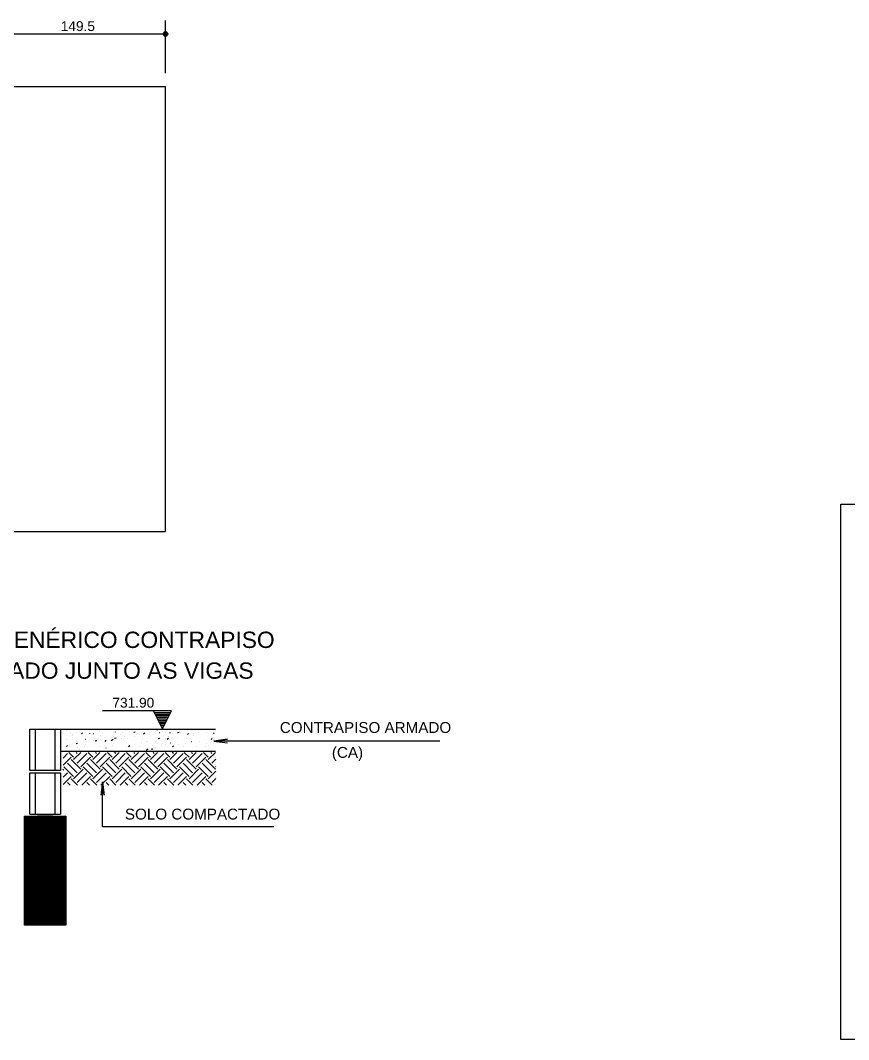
# Model space of a CAD drawing. Extents: x 3 to 128, y 2 to 83.
# Drawn here: x 75.98 to 91.2, y 39.42 to 58.15 of the extents above; entities that cross this region are included whole.
import ezdxf

# ---------------------------------------------------------------- set-up
doc = ezdxf.new("R2010")
doc.units = 0
doc.header["$MEASUREMENT"] = 0
doc.linetypes.add('ESTILO_TQS_0002', pattern=[0.4, 0.1, -0.3])
for name, color, linetype in [('1', 3, 'CONTINUOUS'), ('23', 100, 'CONTINUOUS'), ('24', 7, 'CONTINUOUS'), ('29', 9, 'CONTINUOUS'), ('3', 7, 'CONTINUOUS'), ('35', 255, 'CONTINUOUS'), ('8', 178, 'CONTINUOUS')]:
    doc.layers.add(name, color=color, linetype=linetype)
doc.styles.add('TQS_ARIAL', font='arial.ttf')

msp = doc.modelspace()

# ---------------------------------------------------------------- linework, layer by layer
at = {"layer": '1', "color": 3, "linetype": 'Continuous'}
for p, q in [((76.766962, 44.592212), (76.847743, 44.672992)), ((76.766962, 44.459629), (76.914034, 44.606701)), ((76.958228, 44.606701), (76.871874, 44.693055)), ((76.958228, 44.562507), (77.088776, 44.693055)), ((77.024519, 44.672992), (77.004457, 44.693055)), ((77.024519, 44.496215), (77.201296, 44.672992)), ((77.090811, 44.429924), (77.267587, 44.606701)), ((77.311781, 44.606701), (77.225428, 44.693055)), ((77.311781, 44.562507), (77.442329, 44.693055)), ((77.378073, 44.672992), (77.35801, 44.693055)), ((77.378073, 44.496215), (77.554849, 44.672992)), ((77.444364, 44.429924), (77.621141, 44.606701)), ((77.665335, 44.606701), (77.578981, 44.693055)), ((77.665335, 44.562507), (77.795883, 44.693055)), ((77.731626, 44.672992), (77.711564, 44.693055)), ((77.731626, 44.496215), (77.908403, 44.672992)), ((77.797917, 44.429924), (77.974694, 44.606701)), ((78.018888, 44.606701), (77.932534, 44.693055)), ((78.018888, 44.562507), (78.149436, 44.693055)), ((78.085179, 44.672992), (78.065117, 44.693055)), ((78.085179, 44.496215), (78.261956, 44.672992)), ((78.151471, 44.429924), (78.328247, 44.606701)), ((78.372442, 44.606701), (78.286088, 44.693055)), ((78.372442, 44.562507), (78.502989, 44.693055)), ((78.438733, 44.672992), (78.41867, 44.693055)), ((78.438733, 44.496215), (78.61551, 44.672992)), ((78.505024, 44.429924), (78.681801, 44.606701)), ((78.725995, 44.606701), (78.639641, 44.693055)), ((78.725995, 44.562507), (78.856543, 44.693055)), ((78.792286, 44.672992), (78.772224, 44.693055)), ((78.792286, 44.496215), (78.969063, 44.672992)), ((78.858577, 44.429924), (79.035354, 44.606701)), ((79.079548, 44.606701), (78.993195, 44.693055)), ((79.079548, 44.562507), (79.210096, 44.693055)), ((79.14584, 44.672992), (79.125777, 44.693055)), ((79.14584, 44.496215), (79.322616, 44.672992)), ((79.212131, 44.429924), (79.388908, 44.606701)), ((79.433102, 44.606701), (79.346748, 44.693055)), ((79.433102, 44.562507), (79.56365, 44.693055)), ((79.499393, 44.672992), (79.479331, 44.693055)), ((79.572926, 44.599459), (79.572926, 44.599459)), ((76.958228, 44.253148), (76.781451, 44.429924)), ((77.024519, 44.319439), (76.847743, 44.496215)), ((77.090811, 44.38573), (76.914034, 44.562507)), ((77.311781, 44.253148), (77.135005, 44.429924)), ((77.378073, 44.319439), (77.201296, 44.496215)), ((77.444364, 44.38573), (77.267587, 44.562507)), ((77.665335, 44.253148), (77.488558, 44.429924)), ((77.731626, 44.319439), (77.554849, 44.496215)), ((77.797917, 44.38573), (77.621141, 44.562507)), ((78.018888, 44.253148), (77.842111, 44.429924)), ((78.085179, 44.319439), (77.908403, 44.496215)), ((78.151471, 44.38573), (77.974694, 44.562507)), ((78.372442, 44.253148), (78.195665, 44.429924)), ((78.438733, 44.319439), (78.261956, 44.496215)), ((78.505024, 44.38573), (78.328247, 44.562507)), ((78.725995, 44.253148), (78.549218, 44.429924)), ((78.792286, 44.319439), (78.61551, 44.496215)), ((78.858577, 44.38573), (78.681801, 44.562507)), ((79.079548, 44.253148), (78.902772, 44.429924)), ((79.14584, 44.319439), (78.969063, 44.496215)), ((79.212131, 44.38573), (79.035354, 44.562507)), ((79.433102, 44.253148), (79.256325, 44.429924)), ((79.499393, 44.319439), (79.322616, 44.496215)), ((79.565684, 44.38573), (79.388908, 44.562507)), ((79.499393, 44.496215), (79.572926, 44.569748)), ((79.565684, 44.429924), (79.572926, 44.437166)), ((79.572926, 44.466877), (79.572926, 44.466877)), ((76.766962, 44.371241), (76.781451, 44.38573)), ((76.766962, 44.238658), (76.847743, 44.319439)), ((76.766962, 44.106076), (76.914034, 44.253148)), ((76.958228, 44.208953), (77.135005, 44.38573)), ((77.024519, 44.142662), (77.201296, 44.319439)), ((77.107494, 44.093055), (77.267587, 44.253148)), ((77.311781, 44.208953), (77.488558, 44.38573)), ((77.378073, 44.142662), (77.554849, 44.319439)), ((77.461048, 44.093055), (77.621141, 44.253148)), ((77.665335, 44.208953), (77.842111, 44.38573)), ((77.731626, 44.142662), (77.908403, 44.319439)), ((77.814601, 44.093055), (77.974694, 44.253148)), ((78.018888, 44.208953), (78.195665, 44.38573)), ((78.085179, 44.142662), (78.261956, 44.319439)), ((78.168154, 44.093055), (78.328247, 44.253148)), ((78.372442, 44.208953), (78.549218, 44.38573)), ((78.438733, 44.142662), (78.61551, 44.319439)), ((78.521708, 44.093055), (78.681801, 44.253148)), ((78.725995, 44.208953), (78.902772, 44.38573)), ((78.792286, 44.142662), (78.969063, 44.319439)), ((78.875261, 44.093055), (79.035354, 44.253148)), ((79.079548, 44.208953), (79.256325, 44.38573)), ((79.14584, 44.142662), (79.322616, 44.319439)), ((79.228815, 44.093055), (79.388908, 44.253148)), ((79.433102, 44.208953), (79.572926, 44.348777)), ((79.572926, 44.378488), (79.572926, 44.378488)), ((79.572926, 44.245906), (79.572926, 44.245906)), ((76.842329, 44.093055), (76.842329, 44.093055)), ((76.89735, 44.093055), (76.847743, 44.142662)), ((77.029933, 44.093055), (76.914034, 44.208953)), ((76.974912, 44.093055), (76.974912, 44.093055)), ((77.118321, 44.093055), (77.118321, 44.093055)), ((77.195883, 44.093055), (77.195883, 44.093055)), ((77.250903, 44.093055), (77.201296, 44.142662)), ((77.383486, 44.093055), (77.267587, 44.208953)), ((77.328465, 44.093055), (77.328465, 44.093055)), ((77.471874, 44.093055), (77.471874, 44.093055)), ((77.549436, 44.093055), (77.549436, 44.093055)), ((77.604457, 44.093055), (77.554849, 44.142662)), ((77.737039, 44.093055), (77.621141, 44.208953)), ((77.682019, 44.093055), (77.682019, 44.093055)), ((77.825428, 44.093055), (77.825428, 44.093055)), ((77.902989, 44.093055), (77.902989, 44.093055)), ((77.95801, 44.093055), (77.908403, 44.142662)), ((78.090593, 44.093055), (77.974694, 44.208953)), ((78.035572, 44.093055), (78.035572, 44.093055)), ((78.178981, 44.093055), (78.178981, 44.093055)), ((78.256543, 44.093055), (78.256543, 44.093055)), ((78.311564, 44.093055), (78.261956, 44.142662)), ((78.444146, 44.093055), (78.328247, 44.208953)), ((78.389125, 44.093055), (78.389125, 44.093055)), ((78.532534, 44.093055), (78.532534, 44.093055)), ((78.610096, 44.093055), (78.610096, 44.093055)), ((78.665117, 44.093055), (78.61551, 44.142662)), ((78.7977, 44.093055), (78.681801, 44.208953)), ((78.742679, 44.093055), (78.742679, 44.093055)), ((78.886088, 44.093055), (78.886088, 44.093055)), ((78.96365, 44.093055), (78.96365, 44.093055)), ((79.01867, 44.093055), (78.969063, 44.142662)), ((79.151253, 44.093055), (79.035354, 44.208953)), ((79.096232, 44.093055), (79.096232, 44.093055)), ((79.239641, 44.093055), (79.239641, 44.093055)), ((79.317203, 44.093055), (79.317203, 44.093055)), ((79.372224, 44.093055), (79.322616, 44.142662)), ((79.504806, 44.093055), (79.388908, 44.208953)), ((79.449785, 44.093055), (79.449785, 44.093055)), ((79.499393, 44.142662), (79.572926, 44.216195)), ((79.572926, 44.113323), (79.572926, 44.113323))]:
    msp.add_line(p, q, dxfattribs=at)
at = {"layer": '23', "color": 100, "linetype": 'Continuous'}
for p, q in [((71.568136, 56.934939), (78.648145, 56.935123)), ((78.648145, 48.755309), (78.648145, 56.935123)), ((71.568564, 48.755125), (78.648145, 48.755309)), ((78.755484, 45.459642), (77.488284, 45.459642)), ((78.590484, 45.129642), (78.425484, 45.459642)), ((78.440199, 45.430211), (78.740769, 45.430211)), ((78.454914, 45.400781), (78.726054, 45.400781)), ((78.46963, 45.37135), (78.711339, 45.37135)), ((78.590484, 45.129642), (78.755484, 45.459642)), ((78.484344, 45.34192), (78.696624, 45.34192)), ((78.49906, 45.31249), (78.681909, 45.31249)), ((78.513775, 45.28306), (78.667194, 45.28306)), ((78.52849, 45.253629), (78.652479, 45.25363)), ((78.543206, 45.224198), (78.637763, 45.224199)), ((78.557921, 45.194768), (78.623048, 45.194768)), ((78.572636, 45.165338), (78.608332, 45.165338)), ((76.154928, 44.360309), (76.154928, 45.120309)), ((76.154928, 45.120309), (76.714928, 45.120309)), ((76.254928, 44.360309), (76.254928, 45.120309)), ((76.614928, 45.120309), (76.614928, 44.360309)), ((76.714928, 45.120309), (76.714928, 44.360309)), ((76.714928, 44.360309), (76.154928, 44.360309)), ((76.154928, 43.560309), (76.154928, 44.320309)), ((76.154928, 44.320309), (76.714928, 44.320309)), ((76.254928, 43.560309), (76.254928, 44.320309)), ((76.614928, 44.320309), (76.614928, 43.560309)), ((76.714928, 44.320309), (76.714928, 43.560309)), ((76.154928, 43.560309), (76.714928, 43.560309)), ((76.575461, 43.520312), (76.295461, 43.520312))]:
    msp.add_line(p, q, dxfattribs=at)
at = {"layer": '24', "color": 7, "linetype": 'Continuous'}
for p, q in [((76.714928, 45.120309), (79.56365, 45.120309)), ((76.714928, 44.720309), (79.56365, 44.720309))]:
    msp.add_line(p, q, dxfattribs=at)
at = {"layer": '29', "color": 9, "linetype": 'Continuous'}
for p, q in [((76.055461, 42.764874), (76.8109, 43.520312)), ((76.055461, 42.779016), (76.796758, 43.520312)), ((76.055461, 42.793158), (76.782615, 43.520312)), ((76.055461, 42.8073), (76.768473, 43.520312)), ((76.055461, 42.821442), (76.754331, 43.520312)), ((76.055461, 42.835585), (76.740189, 43.520312)), ((76.055461, 42.849727), (76.726047, 43.520312)), ((76.055461, 42.863869), (76.711905, 43.520312)), ((76.055461, 42.878011), (76.697763, 43.520312)), ((76.055461, 42.892153), (76.68362, 43.520312)), ((76.055461, 42.906295), (76.669478, 43.520312)), ((76.055461, 42.920437), (76.655336, 43.520312)), ((76.055461, 42.93458), (76.641194, 43.520312)), ((76.055461, 42.948722), (76.627052, 43.520312)), ((76.055461, 42.962864), (76.61291, 43.520312)), ((76.055461, 42.977006), (76.598768, 43.520312)), ((76.055461, 42.991148), (76.584625, 43.520312)), ((76.055461, 43.00529), (76.570483, 43.520312)), ((76.055461, 43.019432), (76.556341, 43.520312)), ((76.055461, 43.033574), (76.542199, 43.520312)), ((76.055461, 43.047717), (76.528057, 43.520312)), ((76.055461, 43.061859), (76.513915, 43.520312)), ((76.055461, 43.076001), (76.499773, 43.520312)), ((76.055461, 43.090143), (76.485631, 43.520312)), ((76.055461, 43.104285), (76.471488, 43.520312)), ((76.055461, 43.118427), (76.457346, 43.520312)), ((76.055461, 43.132569), (76.443204, 43.520312)), ((76.055461, 43.146712), (76.429062, 43.520312)), ((76.055461, 43.160854), (76.41492, 43.520312)), ((76.055461, 43.174996), (76.400778, 43.520312)), ((76.055461, 43.189138), (76.386636, 43.520312)), ((76.055461, 43.20328), (76.372493, 43.520312)), ((76.055461, 43.217422), (76.358351, 43.520312)), ((76.055461, 43.231564), (76.344209, 43.520312)), ((76.055461, 43.245707), (76.330067, 43.520312)), ((76.055461, 43.259849), (76.315925, 43.520312)), ((76.055461, 43.273991), (76.301783, 43.520312)), ((76.055461, 43.288133), (76.287641, 43.520312)), ((76.055461, 43.302275), (76.273499, 43.520312)), ((76.055461, 43.316417), (76.259356, 43.520312)), ((76.055461, 43.330559), (76.245214, 43.520312)), ((76.055461, 43.344701), (76.231072, 43.520312)), ((76.055461, 43.358844), (76.21693, 43.520312)), ((76.055461, 43.372986), (76.202788, 43.520312)), ((76.055461, 43.387128), (76.188646, 43.520312)), ((76.055461, 43.40127), (76.174504, 43.520312)), ((76.055461, 43.415412), (76.160361, 43.520312)), ((76.055461, 43.429554), (76.146219, 43.520312)), ((76.055461, 43.443696), (76.132077, 43.520312)), ((76.055461, 43.457839), (76.117935, 43.520312)), ((76.055461, 43.471981), (76.103793, 43.520312)), ((76.055461, 43.486123), (76.089651, 43.520312)), ((76.055461, 43.500265), (76.075509, 43.520312)), ((76.055461, 43.514407), (76.061366, 43.520312)), ((76.055461, 43.516296), (76.815461, 42.756296)), ((76.055461, 42.750732), (76.815461, 43.510732)), ((76.055461, 43.502153), (76.815461, 42.742153)), ((76.055461, 42.73659), (76.815461, 43.49659)), ((76.055461, 43.488011), (76.815461, 42.728011)), ((76.055461, 42.722447), (76.815461, 43.482447)), ((76.055461, 43.473869), (76.815461, 42.713869)), ((76.065586, 43.520312), (76.815461, 42.770438)), ((76.079729, 43.520312), (76.815461, 42.78458)), ((76.093871, 43.520312), (76.815461, 42.798722)), ((76.108013, 43.520312), (76.815461, 42.812864)), ((76.122155, 43.520312), (76.815461, 42.827006)), ((76.136297, 43.520312), (76.815461, 42.841148)), ((76.150439, 43.520312), (76.815461, 42.85529)), ((76.164581, 43.520312), (76.815461, 42.869433)), ((76.178724, 43.520312), (76.815461, 42.883575)), ((76.192866, 43.520312), (76.815461, 42.897717)), ((76.207008, 43.520312), (76.815461, 42.911859)), ((76.22115, 43.520312), (76.815461, 42.926001)), ((76.235292, 43.520312), (76.815461, 42.940143)), ((76.249434, 43.520312), (76.815461, 42.954285)), ((76.263576, 43.520312), (76.815461, 42.968428)), ((76.277718, 43.520312), (76.815461, 42.98257)), ((76.291861, 43.520312), (76.815461, 42.996712)), ((76.306003, 43.520312), (76.815461, 43.010854)), ((76.320145, 43.520312), (76.815461, 43.024996)), ((76.334287, 43.520312), (76.815461, 43.039138)), ((76.348429, 43.520312), (76.815461, 43.05328)), ((76.362571, 43.520312), (76.815461, 43.067423)), ((76.376713, 43.520312), (76.815461, 43.081565)), ((76.390856, 43.520312), (76.815461, 43.095707)), ((76.404998, 43.520312), (76.815461, 43.109849)), ((76.41914, 43.520312), (76.815461, 43.123991)), ((76.433282, 43.520312), (76.815461, 43.138133)), ((76.447424, 43.520312), (76.815461, 43.152275)), ((76.461566, 43.520312), (76.815461, 43.166417)), ((76.475708, 43.520312), (76.815461, 43.18056)), ((76.489851, 43.520312), (76.815461, 43.194702)), ((76.503993, 43.520312), (76.815461, 43.208844)), ((76.518135, 43.520312), (76.815461, 43.222986)), ((76.532277, 43.520312), (76.815461, 43.237128)), ((76.546419, 43.520312), (76.815461, 43.25127)), ((76.560561, 43.520312), (76.815461, 43.265412)), ((76.574703, 43.520312), (76.815461, 43.279555)), ((76.588845, 43.520312), (76.815461, 43.293697)), ((76.602988, 43.520312), (76.815461, 43.307839)), ((76.61713, 43.520312), (76.815461, 43.321981)), ((76.631272, 43.520312), (76.815461, 43.336123)), ((76.645414, 43.520312), (76.815461, 43.350265)), ((76.659556, 43.520312), (76.815461, 43.364407)), ((76.673698, 43.520312), (76.815461, 43.37855)), ((76.68784, 43.520312), (76.815461, 43.392692)), ((76.701983, 43.520312), (76.815461, 43.406834)), ((76.716125, 43.520312), (76.815461, 43.420976)), ((76.730267, 43.520312), (76.815461, 43.435118)), ((76.744409, 43.520312), (76.815461, 43.44926)), ((76.758551, 43.520312), (76.815461, 43.463402)), ((76.772693, 43.520312), (76.815461, 43.477544)), ((76.786835, 43.520312), (76.815461, 43.491687)), ((76.800977, 43.520312), (76.815461, 43.505829)), ((76.055461, 42.708305), (76.815461, 43.468305)), ((76.055461, 43.459727), (76.815461, 42.699727)), ((76.055461, 42.694163), (76.815461, 43.454163)), ((76.055461, 43.445585), (76.815461, 42.685585)), ((76.055461, 42.680021), (76.815461, 43.440021)), ((76.055461, 43.431443), (76.815461, 42.671443)), ((76.055461, 42.665879), (76.815461, 43.425879)), ((76.055461, 43.417301), (76.815461, 42.657301)), ((76.055461, 42.651737), (76.815461, 43.411737)), ((76.055461, 43.403158), (76.815461, 42.643158)), ((76.055461, 42.637595), (76.815461, 43.397595)), ((76.055461, 43.389016), (76.815461, 42.629016)), ((76.055461, 42.623453), (76.815461, 43.383453)), ((76.055461, 43.374874), (76.815461, 42.614874)), ((76.055461, 42.60931), (76.815461, 43.36931)), ((76.055461, 43.360732), (76.815461, 42.600732)), ((76.055461, 42.595168), (76.815461, 43.355168)), ((76.055461, 43.34659), (76.815461, 42.58659)), ((76.055461, 42.581026), (76.815461, 43.341026)), ((76.055461, 43.332448), (76.815461, 42.572448)), ((76.055461, 42.566884), (76.815461, 43.326884)), ((76.055461, 43.318306), (76.815461, 42.558306)), ((76.055461, 42.552742), (76.815461, 43.312742)), ((76.055461, 43.304164), (76.815461, 42.544164)), ((76.055461, 42.5386), (76.815461, 43.2986)), ((76.055461, 43.290021), (76.815461, 42.530021)), ((76.055461, 42.524458), (76.815461, 43.284458)), ((76.055461, 43.275879), (76.815461, 42.515879)), ((76.055461, 42.510315), (76.815461, 43.270315)), ((76.055461, 43.261737), (76.815461, 42.501737)), ((76.055461, 42.496173), (76.815461, 43.256173)), ((76.055461, 43.247595), (76.815461, 42.487595)), ((76.055461, 42.482031), (76.815461, 43.242031)), ((76.055461, 43.233453), (76.815461, 42.473453)), ((76.055461, 42.467889), (76.815461, 43.227889)), ((76.055461, 43.219311), (76.815461, 42.459311)), ((76.055461, 42.453747), (76.815461, 43.213747)), ((76.055461, 43.205169), (76.815461, 42.445169)), ((76.055461, 42.439605), (76.815461, 43.199605)), ((76.055461, 43.191026), (76.815461, 42.431026)), ((76.055461, 42.425463), (76.815461, 43.185463)), ((76.055461, 43.176884), (76.815461, 42.416884)), ((76.055461, 42.411321), (76.815461, 43.171321)), ((76.055461, 43.162742), (76.815461, 42.402742)), ((76.055461, 42.397178), (76.815461, 43.157178)), ((76.055461, 43.1486), (76.815461, 42.3886)), ((76.055461, 42.383036), (76.815461, 43.143036)), ((76.055461, 43.134458), (76.815461, 42.374458)), ((76.055461, 42.368894), (76.815461, 43.128894)), ((76.055461, 43.120316), (76.815461, 42.360316)), ((76.055461, 42.354752), (76.815461, 43.114752)), ((76.055461, 43.106174), (76.815461, 42.346174)), ((76.055461, 42.34061), (76.815461, 43.10061)), ((76.055461, 43.092031), (76.815461, 42.332031)), ((76.055461, 42.326468), (76.815461, 43.086468)), ((76.055461, 43.077889), (76.815461, 42.317889)), ((76.055461, 42.312326), (76.815461, 43.072326)), ((76.055461, 43.063747), (76.815461, 42.303747)), ((76.055461, 42.298183), (76.815461, 43.058183)), ((76.055461, 43.049605), (76.815461, 42.289605)), ((76.055461, 42.284041), (76.815461, 43.044041)), ((76.055461, 43.035463), (76.815461, 42.275463)), ((76.055461, 42.269899), (76.815461, 43.029899)), ((76.055461, 43.021321), (76.815461, 42.261321)), ((76.055461, 42.255757), (76.815461, 43.015757)), ((76.055461, 43.007179), (76.815461, 42.247179)), ((76.055461, 42.241615), (76.815461, 43.001615)), ((76.055461, 42.993037), (76.815461, 42.233037)), ((76.055461, 42.227473), (76.815461, 42.987473)), ((76.055461, 42.978894), (76.815461, 42.218894)), ((76.055461, 42.213331), (76.815461, 42.973331)), ((76.055461, 42.964752), (76.815461, 42.204752)), ((76.055461, 42.199188), (76.815461, 42.959188)), ((76.055461, 42.95061), (76.815461, 42.19061)), ((76.055461, 42.185046), (76.815461, 42.945046)), ((76.055461, 42.936468), (76.815461, 42.176468)), ((76.055461, 42.170904), (76.815461, 42.930904)), ((76.055461, 42.922326), (76.815461, 42.162326)), ((76.055461, 42.156762), (76.815461, 42.916762)), ((76.055461, 42.908184), (76.815461, 42.148184)), ((76.055461, 42.14262), (76.815461, 42.90262)), ((76.055461, 42.894042), (76.815461, 42.134042)), ((76.055461, 42.128478), (76.815461, 42.888478)), ((76.055461, 42.879899), (76.815461, 42.119899)), ((76.055461, 42.114336), (76.815461, 42.874336)), ((76.055461, 42.865757), (76.815461, 42.105757)), ((76.055461, 42.100194), (76.815461, 42.860194)), ((76.055461, 42.851615), (76.815461, 42.091615)), ((76.055461, 42.086051), (76.815461, 42.846051)), ((76.055461, 42.837473), (76.815461, 42.077473)), ((76.055461, 42.071909), (76.815461, 42.831909)), ((76.055461, 42.823331), (76.815461, 42.063331)), ((76.055461, 42.057767), (76.815461, 42.817767)), ((76.055461, 42.809189), (76.815461, 42.049189)), ((76.055461, 42.043625), (76.815461, 42.803625)), ((76.055461, 42.795047), (76.815461, 42.035047)), ((76.055461, 42.029483), (76.815461, 42.789483)), ((76.055461, 42.780904), (76.815461, 42.020904)), ((76.055461, 42.015341), (76.815461, 42.775341)), ((76.055461, 42.766762), (76.815461, 42.006762)), ((76.055461, 42.001199), (76.815461, 42.761199)), ((76.055461, 42.75262), (76.815461, 41.99262)), ((76.055461, 41.987056), (76.815461, 42.747056)), ((76.055461, 42.738478), (76.815461, 41.978478)), ((76.055461, 41.972914), (76.815461, 42.732914)), ((76.055461, 42.724336), (76.815461, 41.964336)), ((76.055461, 41.958772), (76.815461, 42.718772)), ((76.055461, 42.710194), (76.815461, 41.950194)), ((76.055461, 41.94463), (76.815461, 42.70463)), ((76.055461, 42.696052), (76.815461, 41.936052)), ((76.055461, 41.930488), (76.815461, 42.690488)), ((76.055461, 42.68191), (76.815461, 41.92191)), ((76.055461, 41.916346), (76.815461, 42.676346)), ((76.055461, 42.667767), (76.815461, 41.907767)), ((76.055461, 41.902204), (76.815461, 42.662204)), ((76.055461, 42.653625), (76.815461, 41.893625)), ((76.055461, 41.888061), (76.815461, 42.648061)), ((76.055461, 42.639483), (76.815461, 41.879483)), ((76.055461, 41.873919), (76.815461, 42.633919)), ((76.055461, 42.625341), (76.815461, 41.865341)), ((76.055461, 41.859777), (76.815461, 42.619777)), ((76.055461, 42.611199), (76.815461, 41.851199)), ((76.055461, 41.845635), (76.815461, 42.605635)), ((76.055461, 42.597057), (76.815461, 41.837057)), ((76.055461, 41.831493), (76.815461, 42.591493)), ((76.055461, 42.582915), (76.815461, 41.822915)), ((76.055461, 41.817351), (76.815461, 42.577351)), ((76.055461, 42.568772), (76.815461, 41.808772)), ((76.055461, 41.803209), (76.815461, 42.563209)), ((76.055461, 42.55463), (76.815461, 41.79463)), ((76.055461, 41.789067), (76.815461, 42.549067)), ((76.055461, 42.540488), (76.815461, 41.780488)), ((76.055461, 41.774924), (76.815461, 42.534924)), ((76.055461, 42.526346), (76.815461, 41.766346)), ((76.055461, 41.760782), (76.815461, 42.520782)), ((76.055461, 42.512204), (76.815461, 41.752204)), ((76.055461, 41.74664), (76.815461, 42.50664)), ((76.055461, 42.498062), (76.815461, 41.738062)), ((76.055461, 41.732498), (76.815461, 42.492498)), ((76.055461, 42.48392), (76.815461, 41.72392)), ((76.055461, 41.718356), (76.815461, 42.478356)), ((76.055461, 42.469777), (76.815461, 41.709777)), ((76.055461, 41.704214), (76.815461, 42.464214)), ((76.055461, 42.455635), (76.815461, 41.695635)), ((76.055461, 41.690072), (76.815461, 42.450072)), ((76.055461, 42.441493), (76.815461, 41.681493)), ((76.055461, 41.675929), (76.815461, 42.435929)), ((76.055461, 42.427351), (76.815461, 41.667351)), ((76.055461, 41.661787), (76.815461, 42.421787)), ((76.055461, 42.413209), (76.815461, 41.653209)), ((76.055461, 41.647645), (76.815461, 42.407645)), ((76.055461, 42.399067), (76.815461, 41.639067)), ((76.055461, 41.633503), (76.815461, 42.393503)), ((76.055461, 42.384925), (76.815461, 41.624925)), ((76.055461, 41.619361), (76.815461, 42.379361)), ((76.055461, 42.370783), (76.815461, 41.610783)), ((76.055461, 41.605219), (76.815461, 42.365219)), ((76.055461, 42.35664), (76.815461, 41.59664)), ((76.055461, 41.591077), (76.815461, 42.351077)), ((76.055461, 42.342498), (76.815461, 41.582498)), ((76.055461, 41.576935), (76.815461, 42.336935)), ((76.055461, 42.328356), (76.815461, 41.568356)), ((76.055461, 41.562792), (76.815461, 42.322792)), ((76.055461, 42.314214), (76.815461, 41.554214)), ((76.055461, 41.54865), (76.815461, 42.30865)), ((76.055461, 42.300072), (76.815461, 41.540072)), ((76.055461, 41.534508), (76.815461, 42.294508)), ((76.055461, 42.28593), (76.815461, 41.52593)), ((76.055461, 41.520312), (76.815461, 42.280366)), ((76.055461, 42.271788), (76.806936, 41.520312)), ((76.055461, 42.257645), (76.792794, 41.520312)), ((76.055461, 42.243503), (76.778652, 41.520312)), ((76.055461, 42.229361), (76.76451, 41.520312)), ((76.055461, 42.215219), (76.750368, 41.520312)), ((76.055461, 42.201077), (76.736226, 41.520312)), ((76.055461, 42.186935), (76.722084, 41.520312)), ((76.055461, 42.172793), (76.707941, 41.520312)), ((76.055461, 42.158651), (76.693799, 41.520312)), ((76.06955, 41.520312), (76.815461, 42.266224)), ((76.083692, 41.520312), (76.815461, 42.252082)), ((76.097834, 41.520312), (76.815461, 42.23794)), ((76.111976, 41.520312), (76.815461, 42.223797)), ((76.126118, 41.520312), (76.815461, 42.209655)), ((76.14026, 41.520312), (76.815461, 42.195513)), ((76.154403, 41.520312), (76.815461, 42.181371)), ((76.168545, 41.520312), (76.815461, 42.167229)), ((76.055461, 42.144508), (76.679657, 41.520312)), ((76.055461, 42.130366), (76.665515, 41.520312)), ((76.055461, 42.116224), (76.651373, 41.520312)), ((76.055461, 42.102082), (76.637231, 41.520312)), ((76.055461, 42.08794), (76.623089, 41.520312)), ((76.055461, 42.073798), (76.608946, 41.520312)), ((76.055461, 42.059656), (76.594804, 41.520312)), ((76.055461, 42.045513), (76.580662, 41.520312)), ((76.055461, 42.031371), (76.56652, 41.520312)), ((76.055461, 42.017229), (76.552378, 41.520312)), ((76.055461, 42.003087), (76.538236, 41.520312)), ((76.055461, 41.988945), (76.524094, 41.520312)), ((76.055461, 41.974803), (76.509952, 41.520312)), ((76.182687, 41.520312), (76.815461, 42.153087)), ((76.196829, 41.520312), (76.815461, 42.138945)), ((76.210971, 41.520312), (76.815461, 42.124802)), ((76.225113, 41.520312), (76.815461, 42.11066)), ((76.239255, 41.520312), (76.815461, 42.096518)), ((76.253397, 41.520312), (76.815461, 42.082376)), ((76.26754, 41.520312), (76.815461, 42.068234)), ((76.281682, 41.520312), (76.815461, 42.054092)), ((76.295824, 41.520312), (76.815461, 42.03995)), ((76.309966, 41.520312), (76.815461, 42.025808)), ((76.324108, 41.520312), (76.815461, 42.011665)), ((76.33825, 41.520312), (76.815461, 41.997523)), ((76.352392, 41.520312), (76.815461, 41.983381)), ((76.055461, 41.960661), (76.495809, 41.520312)), ((76.055461, 41.946518), (76.481667, 41.520312)), ((76.055461, 41.932376), (76.467525, 41.520312)), ((76.055461, 41.918234), (76.453383, 41.520312)), ((76.055461, 41.904092), (76.439241, 41.520312)), ((76.055461, 41.88995), (76.425099, 41.520312)), ((76.055461, 41.875808), (76.410957, 41.520312)), ((76.055461, 41.861666), (76.396814, 41.520312)), ((76.055461, 41.847524), (76.382672, 41.520312)), ((76.055461, 41.833381), (76.36853, 41.520312)), ((76.055461, 41.819239), (76.354388, 41.520312)), ((76.055461, 41.805097), (76.340246, 41.520312)), ((76.055461, 41.790955), (76.326104, 41.520312)), ((76.366535, 41.520312), (76.815461, 41.969239)), ((76.380677, 41.520312), (76.815461, 41.955097)), ((76.394819, 41.520312), (76.815461, 41.940955)), ((76.408961, 41.520312), (76.815461, 41.926813)), ((76.423103, 41.520312), (76.815461, 41.91267)), ((76.437245, 41.520312), (76.815461, 41.898528)), ((76.451387, 41.520312), (76.815461, 41.884386)), ((76.46553, 41.520312), (76.815461, 41.870244)), ((76.479672, 41.520312), (76.815461, 41.856102)), ((76.493814, 41.520312), (76.815461, 41.84196)), ((76.507956, 41.520312), (76.815461, 41.827818)), ((76.522098, 41.520312), (76.815461, 41.813675)), ((76.53624, 41.520312), (76.815461, 41.799533)), ((76.550382, 41.520312), (76.815461, 41.785391)), ((76.055461, 41.776813), (76.311962, 41.520312)), ((76.055461, 41.762671), (76.297819, 41.520312)), ((76.055461, 41.748529), (76.283677, 41.520312)), ((76.055461, 41.734386), (76.269535, 41.520312)), ((76.055461, 41.720244), (76.255393, 41.520312)), ((76.055461, 41.706102), (76.241251, 41.520312)), ((76.055461, 41.69196), (76.227109, 41.520312)), ((76.055461, 41.677818), (76.212967, 41.520312)), ((76.055461, 41.663676), (76.198825, 41.520312)), ((76.055461, 41.649534), (76.184682, 41.520312)), ((76.055461, 41.635391), (76.17054, 41.520312)), ((76.055461, 41.621249), (76.156398, 41.520312)), ((76.055461, 41.607107), (76.142256, 41.520312)), ((76.564524, 41.520312), (76.815461, 41.771249)), ((76.578667, 41.520312), (76.815461, 41.757107)), ((76.592809, 41.520312), (76.815461, 41.742965)), ((76.606951, 41.520312), (76.815461, 41.728823)), ((76.621093, 41.520312), (76.815461, 41.714681)), ((76.635235, 41.520312), (76.815461, 41.700538)), ((76.649377, 41.520312), (76.815461, 41.686396)), ((76.663519, 41.520312), (76.815461, 41.672254)), ((76.677662, 41.520312), (76.815461, 41.658112)), ((76.691804, 41.520312), (76.815461, 41.64397)), ((76.705946, 41.520312), (76.815461, 41.629828)), ((76.720088, 41.520312), (76.815461, 41.615686)), ((76.73423, 41.520312), (76.815461, 41.601543)), ((76.055461, 41.592965), (76.128114, 41.520312)), ((76.055461, 41.578823), (76.113972, 41.520312)), ((76.055461, 41.564681), (76.09983, 41.520312)), ((76.055461, 41.550539), (76.085687, 41.520312)), ((76.055461, 41.536397), (76.071545, 41.520312)), ((76.055461, 41.522254), (76.057403, 41.520312)), ((76.748372, 41.520312), (76.815461, 41.587401)), ((76.762514, 41.520312), (76.815461, 41.573259)), ((76.776657, 41.520312), (76.815461, 41.559117)), ((76.790799, 41.520312), (76.815461, 41.544975)), ((76.804941, 41.520312), (76.815461, 41.530833))]:
    msp.add_line(p, q, dxfattribs=at)
msp.add_lwpolyline([(76.055461, 43.520312), (76.815461, 43.520312), (76.815461, 41.520312), (76.055461, 41.520312), (76.055461, 43.520312)], dxfattribs=at)
at = {"layer": '3', "color": 7, "linetype": 'Continuous'}
for p, q in [((76.836094, 45.091805), (76.83616, 45.092301)), ((76.899082, 45.066983), (76.899581, 45.067004)), ((76.932459, 45.002395), (76.932948, 45.002503)), ((76.938859, 45.028856), (76.938924, 45.029352)), ((77.019533, 45.064376), (77.019837, 45.064773)), ((77.061427, 45.074071), (77.061927, 45.074093)), ((77.079966, 45.117345), (77.080031, 45.11784)), ((77.100352, 45.034423), (77.123333, 45.053707)), ((77.256619, 45.039689), (77.256923, 45.040086)), ((77.320714, 45.045372), (77.321213, 45.045394)), ((77.438226, 45.074406), (77.438714, 45.074515)), ((77.460095, 45.010681), (77.46016, 45.011176)), ((77.493171, 45.054999), (77.493476, 45.055395)), ((77.652868, 44.970147), (77.653172, 44.970544)), ((77.687864, 45.061402), (77.688364, 45.061424)), ((77.692898, 44.993715), (77.693386, 44.993823)), ((77.729724, 45.070308), (77.730029, 45.070705)), ((77.814935, 45.02077), (77.815423, 45.020878)), ((77.850209, 45.06849), (77.850709, 45.068512)), ((77.889421, 44.985457), (77.889725, 44.985854)), ((77.981439, 45.081421), (77.981504, 45.081917)), ((78.063104, 45.066954), (78.092553, 45.072679)), ((78.069073, 44.980074), (78.069561, 44.980183)), ((78.10843, 45.119784), (78.108929, 45.119806)), ((78.12544, 45.040763), (78.125744, 45.041159)), ((78.245461, 45.03289), (78.268442, 45.052173)), ((78.361524, 45.018472), (78.36159, 45.018968)), ((78.361993, 45.056072), (78.362297, 45.056469)), ((78.449828, 45.064486), (78.450316, 45.064594)), ((78.502632, 45.106961), (78.502697, 45.107456)), ((78.533901, 45.06381), (78.534206, 45.064206)), ((78.598545, 45.071382), (78.59885, 45.071779)), ((78.619112, 45.014271), (78.6196, 45.014379)), ((78.654386, 45.061992), (78.654886, 45.062013)), ((78.693598, 44.978958), (78.693902, 44.979355)), ((78.7045, 44.983794), (78.704988, 44.983902)), ((78.725339, 45.052206), (78.737662, 45.06122)), ((78.785616, 45.074923), (78.785682, 45.075419)), ((78.867281, 45.060456), (78.89673, 45.06618)), ((78.87325, 44.973576), (78.873738, 44.973684)), ((78.929617, 45.034264), (78.929922, 45.034661)), ((79.049638, 45.026391), (79.072619, 45.045675)), ((79.165701, 45.011973), (79.165767, 45.012469)), ((79.16617, 45.049574), (79.166474, 45.049971)), ((79.254005, 45.057987), (79.254494, 45.058096)), ((79.402722, 45.064883), (79.403027, 45.06528)), ((79.508677, 44.977296), (79.509165, 44.977404)), ((79.529516, 45.045708), (79.541839, 45.054721)), ((76.824576, 44.80302), (76.847557, 44.822304)), ((76.829025, 44.937984), (76.829513, 44.938092)), ((76.890632, 44.832491), (76.891132, 44.832513)), ((76.942677, 44.964215), (76.942981, 44.964612)), ((77.002947, 44.860881), (77.032396, 44.866605)), ((77.03624, 44.785211), (77.036305, 44.785706)), ((77.149919, 44.803792), (77.150418, 44.803814)), ((77.17788, 44.833703), (77.177945, 44.834199)), ((77.179763, 44.939528), (77.180067, 44.939925)), ((77.187664, 44.901707), (77.188153, 44.901815)), ((77.318987, 44.922192), (77.319053, 44.922688)), ((77.356866, 44.909575), (77.386315, 44.9153)), ((77.416315, 44.954838), (77.41662, 44.955234)), ((77.442336, 44.801015), (77.442824, 44.801124)), ((77.517069, 44.819822), (77.517569, 44.819844)), ((77.535552, 44.897958), (77.558533, 44.917242)), ((77.651098, 44.911108), (77.687418, 44.937676)), ((77.679414, 44.82691), (77.679914, 44.826932)), ((77.699758, 44.864447), (77.699823, 44.864943)), ((77.710252, 44.958267), (77.739701, 44.963991)), ((77.840865, 44.952936), (77.84093, 44.953432)), ((77.93155, 44.78808), (77.931854, 44.788476)), ((77.937635, 44.878204), (77.938134, 44.878226)), ((77.947036, 44.953019), (77.947524, 44.953128)), ((77.969685, 44.801486), (77.992666, 44.82077)), ((78.07931, 44.841494), (78.079375, 44.84199)), ((78.168102, 44.803389), (78.168407, 44.803786)), ((78.201707, 44.872328), (78.202196, 44.872436)), ((78.220417, 44.949983), (78.220482, 44.950479)), ((78.304785, 44.894234), (78.305284, 44.894256)), ((78.323744, 44.899383), (78.324233, 44.899491)), ((78.404655, 44.818699), (78.404959, 44.819095)), ((78.456379, 44.791636), (78.456867, 44.791744)), ((78.46713, 44.901322), (78.46763, 44.901344)), ((78.514429, 44.951768), (78.543878, 44.957493)), ((78.578416, 44.818691), (78.578904, 44.818799)), ((78.600013, 44.863315), (78.600078, 44.863811)), ((78.641208, 44.834008), (78.641512, 44.834405)), ((78.645042, 44.946438), (78.645108, 44.946933)), ((78.680128, 44.936421), (78.703109, 44.955705)), ((78.725884, 44.93262), (78.726383, 44.932642)), ((78.741812, 44.871706), (78.742311, 44.871727)), ((78.751213, 44.946521), (78.751701, 44.946629)), ((78.773862, 44.794988), (78.796843, 44.814272)), ((78.883487, 44.834996), (78.883552, 44.835491)), ((78.972279, 44.796891), (78.972584, 44.797288)), ((79.005885, 44.865829), (79.006373, 44.865937)), ((79.024594, 44.943485), (79.024659, 44.94398)), ((79.108962, 44.887736), (79.109461, 44.887758)), ((79.127922, 44.892884), (79.12841, 44.892992)), ((79.208832, 44.8122), (79.209136, 44.812597)), ((79.271307, 44.894824), (79.271807, 44.894846)), ((79.382593, 44.812193), (79.383081, 44.812301)), ((79.40419, 44.856817), (79.404255, 44.857313)), ((79.445385, 44.82751), (79.445689, 44.827907)), ((79.484305, 44.929923), (79.507286, 44.949207)), ((79.530061, 44.926121), (79.53056, 44.926143)), ((77.061047, 44.7566), (77.061535, 44.756709)), ((77.558651, 44.775958), (77.558716, 44.776454)), ((78.289493, 44.733399), (78.325813, 44.759967)), ((78.386807, 44.754358), (78.416256, 44.760082)), ((78.458905, 44.774827), (78.458971, 44.775322))]:
    msp.add_line(p, q, dxfattribs=at)
msp.add_lwpolyline([(106.219212, 39.415309), (91.060035, 39.415309), (91.060035, 49.25699), (106.219212, 49.25699)], dxfattribs=at)
at = {"layer": '35', "color": 255, "linetype": 'Continuous'}
for p, q in [((78.648145, 57.185123), (78.648145, 58.152422)), ((75.659027, 57.902422), (78.648145, 57.902422)), ((78.648145, 56.935123), (78.648145, 56.935123)), ((76.154928, 45.120309), (76.154928, 45.120309)), ((76.054928, 43.560309), (76.054928, 43.560309)), ((76.055461, 43.520312), (76.055461, 43.520312))]:
    msp.add_line(p, q, dxfattribs=at)
for points in [[(83.690629, 44.903097), (79.537431, 44.903097), (79.785292, 44.935728), (79.537431, 44.903097), (79.785292, 44.870465)], [(80.640495, 43.324187), (77.48851, 43.324187), (77.48851, 44.155616), (77.521141, 43.907754), (77.48851, 44.155616), (77.455878, 43.907754)]]:
    msp.add_lwpolyline(points, dxfattribs=at)
for radius in [0.041625, 0.02075]:
    msp.add_circle((78.648145, 57.902422), radius, dxfattribs=at)
at = {"layer": '8', "color": 178, "linetype": 'Continuous'}
for p, q in [((76.055461, 43.520312), (76.815461, 43.520312)), ((76.055461, 41.520312), (76.055461, 43.520312)), ((76.815461, 43.520312), (76.815461, 41.520312)), ((76.815461, 41.520312), (76.055461, 41.520312))]:
    msp.add_line(p, q, dxfattribs=at)

# ---------------------------------------------------------------- texts
at = {"layer": '23', "color": 100, "linetype": 'Continuous', "style": 'TQS_ARIAL'}
for s, p in [('DET. GENÉRICO CONTRAPISO ', (74.460879, 46.615271)), ('ARMADO JUNTO AS VIGAS', (74.841412, 46.049328))]:
    msp.add_text(s, height=0.3, dxfattribs=at).set_placement(p)
at = {"layer": '24', "color": 7, "linetype": 'ESTILO_TQS_0002', "style": 'TQS_ARIAL'}
msp.add_text('731.90', height=0.18, dxfattribs=at).set_placement((77.671253, 45.519021))
at = {"layer": '35', "color": 255, "linetype": 'Continuous', "style": 'TQS_ARIAL'}
for s, height, p in [('149.5', 0.18, (76.721586, 57.956422)), ('CONTRAPISO ARMADO', 0.2, (80.748673, 45.052977)), ('(CA)', 0.2, (81.705188, 44.595424)), ('SOLO COMPACTADO', 0.2, (77.900885, 43.461167))]:
    msp.add_text(s, height=height, dxfattribs=at).set_placement(p)

doc.saveas('drawing.dxf')
